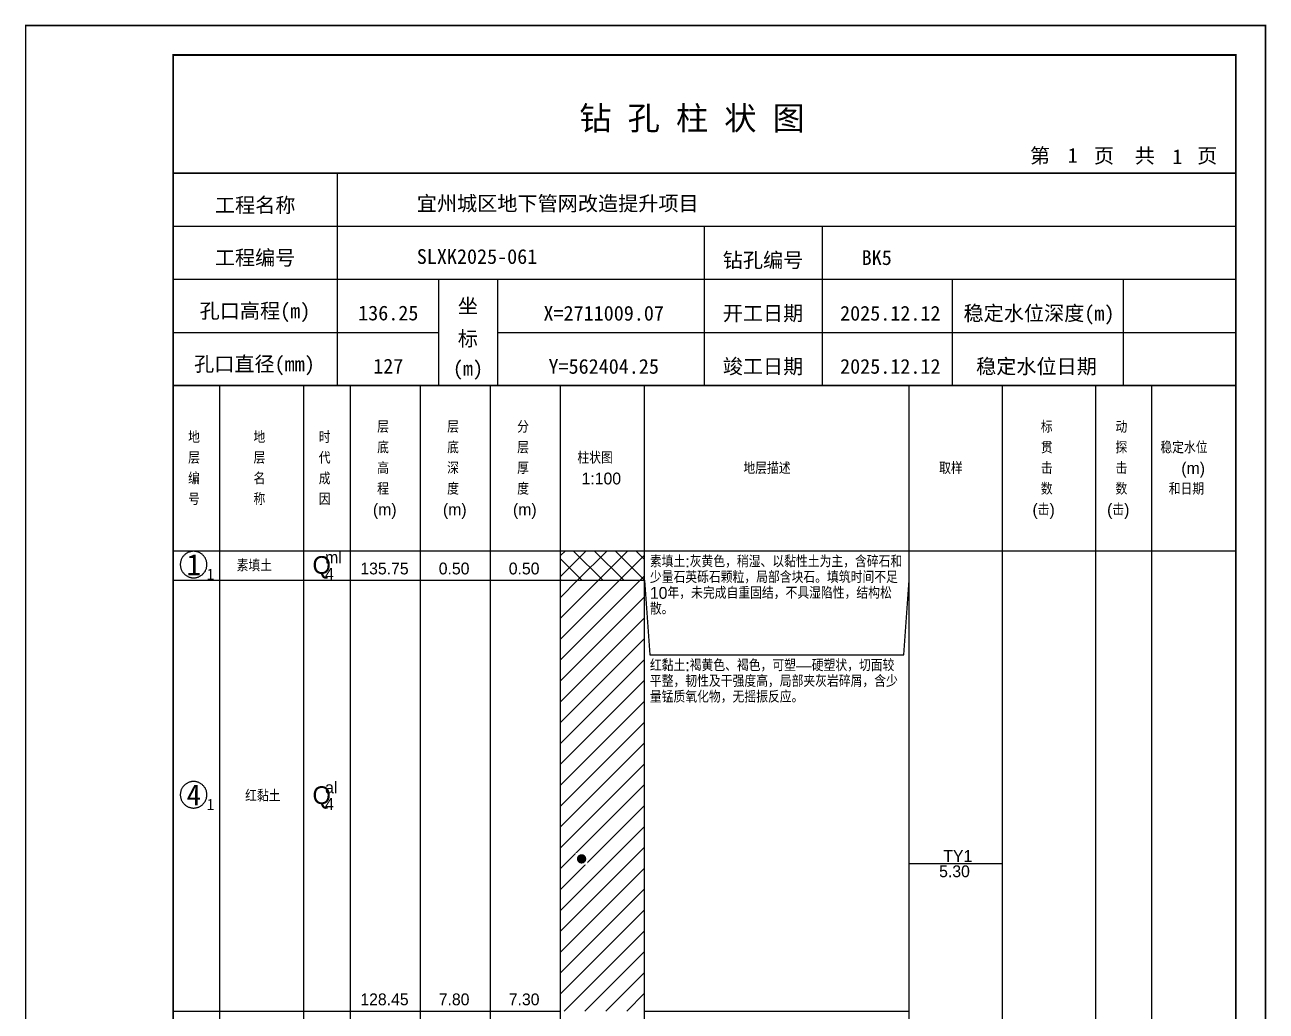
# Model space of a CAD drawing. Header units: millimetres. Extents: x 12489 to 89920, y 4630 to 4927.
# Drawn here: x 13369.3 to 13579.6, y 4759.7 to 4926.8 of the extents above; entities that cross this region are included whole.
import ezdxf
from ezdxf.enums import TextEntityAlignment as Align

# ---------------------------------------------------------------- set-up
doc = ezdxf.new("R2010")
doc.units = ezdxf.units.MM
doc.layers.add('GICAD_QUYANG', color=7, linetype='Continuous')
doc.layers.add('ZZT_TC', color=7, linetype='Continuous')
doc.styles.add('成果图图块', font='', dxfattribs={"height": 2.5})
doc.styles.add('成果图模板', font='')
doc.styles.add('成果图模板标题', font='simhei.ttf')
doc.styles.add('成果图表体', font='Comfont.shx', dxfattribs={"height": 2, "bigfont": 'Hztxt12a.shx'})
doc.styles.get('成果图图块').set_extended_font_data('FangSong_GB2312')
doc.styles.get('成果图模板').set_extended_font_data('FangSong_GB2312')

# ---------------------------------------------------------------- blocks, each defined once
blk = doc.blocks.new('DCBH-1-1-912', base_point=(0.3, -0.11))
at = {"layer": 'ZZT_TC', "color": 7}
blk.add_polyline3d([(-0.19, 2.31, 0), (-0.3, 2.31, 0), (-0.41, 2.3, 0), (-0.52, 2.29, 0), (-0.63, 2.27, 0), (-0.73, 2.24, 0), (-0.84, 2.21, 0), (-0.95, 2.18, 0), (-1.05, 2.14, 0), (-1.15, 2.09, 0), (-1.25, 2.04, 0), (-1.35, 1.99, 0), (-1.44, 1.93, 0), (-1.53, 1.87, 0), (-1.62, 1.8, 0), (-1.7, 1.73, 0), (-1.78, 1.65, 0), (-1.86, 1.57, 0), (-1.93, 1.49, 0), (-2, 1.4, 0), (-2.06, 1.31, 0), (-2.12, 1.22, 0), (-2.17, 1.12, 0), (-2.22, 1.02, 0), (-2.27, 0.92, 0), (-2.31, 0.82, 0), (-2.34, 0.71, 0), (-2.37, 0.61, 0), (-2.4, 0.5, 0), (-2.41, 0.39, 0), (-2.43, 0.28, 0), (-2.44, 0.17, 0), (-2.44, 0.06, 0), (-2.44, -0.05, 0), (-2.43, -0.16, 0), (-2.41, -0.27, 0), (-2.4, -0.38, 0), (-2.37, -0.49, 0), (-2.34, -0.6, 0), (-2.31, -0.7, 0), (-2.27, -0.8, 0), (-2.22, -0.9, 0), (-2.17, -1, 0), (-2.12, -1.1, 0), (-2.06, -1.19, 0), (-2, -1.28, 0), (-1.93, -1.37, 0), (-1.86, -1.45, 0), (-1.78, -1.53, 0), (-1.7, -1.61, 0), (-1.62, -1.68, 0), (-1.53, -1.75, 0), (-1.44, -1.81, 0), (-1.35, -1.87, 0), (-1.25, -1.93, 0), (-1.15, -1.98, 0), (-1.05, -2.02, 0), (-0.95, -2.06, 0), (-0.84, -2.1, 0), (-0.73, -2.13, 0), (-0.63, -2.15, 0), (-0.52, -2.17, 0), (-0.41, -2.18, 0), (-0.3, -2.19, 0), (-0.19, -2.19, 0), (-0.08, -2.19, 0), (0.03, -2.18, 0), (0.14, -2.17, 0), (0.25, -2.15, 0), (0.36, -2.13, 0), (0.47, -2.1, 0), (0.57, -2.06, 0), (0.67, -2.02, 0), (0.77, -1.98, 0), (0.87, -1.93, 0), (0.97, -1.87, 0), (1.06, -1.81, 0), (1.15, -1.75, 0), (1.24, -1.68, 0), (1.32, -1.61, 0), (1.4, -1.53, 0), (1.48, -1.45, 0), (1.55, -1.37, 0), (1.62, -1.28, 0), (1.68, -1.19, 0), (1.74, -1.1, 0), (1.8, -1, 0), (1.85, -0.9, 0), (1.89, -0.8, 0), (1.93, -0.7, 0), (1.97, -0.6, 0), (2, -0.49, 0), (2.02, -0.38, 0), (2.04, -0.27, 0), (2.05, -0.16, 0), (2.06, -0.05, 0), (2.06, 0.06, 0), (2.06, 0.17, 0), (2.05, 0.28, 0), (2.04, 0.39, 0), (2.02, 0.5, 0), (2, 0.61, 0), (1.97, 0.71, 0), (1.93, 0.82, 0), (1.89, 0.92, 0), (1.85, 1.02, 0), (1.8, 1.12, 0), (1.74, 1.22, 0), (1.68, 1.31, 0), (1.62, 1.4, 0), (1.55, 1.49, 0), (1.48, 1.57, 0), (1.4, 1.65, 0), (1.32, 1.73, 0), (1.24, 1.8, 0), (1.15, 1.87, 0), (1.06, 1.93, 0), (0.97, 1.99, 0), (0.87, 2.04, 0), (0.77, 2.09, 0), (0.67, 2.14, 0), (0.57, 2.18, 0), (0.47, 2.21, 0), (0.36, 2.24, 0), (0.25, 2.27, 0), (0.14, 2.29, 0), (0.03, 2.3, 0), (-0.08, 2.31, 0), (-0.19, 2.31, 0)], dxfattribs=at)
at = {"style": '成果图图块'}
blk.add_text('1', height=3.57, dxfattribs=at).set_placement((-0.16, -1.74), align=Align.CENTER)
blk.add_text('1', height=1.91, dxfattribs=at).set_placement((2.03, -2.53))
blk = doc.blocks.new('DCBH-1-1-913', base_point=(0.3, -0.11))
at = {"layer": 'ZZT_TC', "color": 7}
blk.add_polyline3d([(-0.19, 2.31, 0), (-0.3, 2.31, 0), (-0.41, 2.3, 0), (-0.52, 2.29, 0), (-0.63, 2.27, 0), (-0.73, 2.24, 0), (-0.84, 2.21, 0), (-0.95, 2.18, 0), (-1.05, 2.14, 0), (-1.15, 2.09, 0), (-1.25, 2.04, 0), (-1.35, 1.99, 0), (-1.44, 1.93, 0), (-1.53, 1.87, 0), (-1.62, 1.8, 0), (-1.7, 1.73, 0), (-1.78, 1.65, 0), (-1.86, 1.57, 0), (-1.93, 1.49, 0), (-2, 1.4, 0), (-2.06, 1.31, 0), (-2.12, 1.22, 0), (-2.17, 1.12, 0), (-2.22, 1.02, 0), (-2.27, 0.92, 0), (-2.31, 0.82, 0), (-2.34, 0.71, 0), (-2.37, 0.61, 0), (-2.4, 0.5, 0), (-2.41, 0.39, 0), (-2.43, 0.28, 0), (-2.44, 0.17, 0), (-2.44, 0.06, 0), (-2.44, -0.05, 0), (-2.43, -0.16, 0), (-2.41, -0.27, 0), (-2.4, -0.38, 0), (-2.37, -0.49, 0), (-2.34, -0.6, 0), (-2.31, -0.7, 0), (-2.27, -0.8, 0), (-2.22, -0.9, 0), (-2.17, -1, 0), (-2.12, -1.1, 0), (-2.06, -1.19, 0), (-2, -1.28, 0), (-1.93, -1.37, 0), (-1.86, -1.45, 0), (-1.78, -1.53, 0), (-1.7, -1.61, 0), (-1.62, -1.68, 0), (-1.53, -1.75, 0), (-1.44, -1.81, 0), (-1.35, -1.87, 0), (-1.25, -1.93, 0), (-1.15, -1.98, 0), (-1.05, -2.02, 0), (-0.95, -2.06, 0), (-0.84, -2.1, 0), (-0.73, -2.13, 0), (-0.63, -2.15, 0), (-0.52, -2.17, 0), (-0.41, -2.18, 0), (-0.3, -2.19, 0), (-0.19, -2.19, 0), (-0.08, -2.19, 0), (0.03, -2.18, 0), (0.14, -2.17, 0), (0.25, -2.15, 0), (0.36, -2.13, 0), (0.47, -2.1, 0), (0.57, -2.06, 0), (0.67, -2.02, 0), (0.77, -1.98, 0), (0.87, -1.93, 0), (0.97, -1.87, 0), (1.06, -1.81, 0), (1.15, -1.75, 0), (1.24, -1.68, 0), (1.32, -1.61, 0), (1.4, -1.53, 0), (1.48, -1.45, 0), (1.55, -1.37, 0), (1.62, -1.28, 0), (1.68, -1.19, 0), (1.74, -1.1, 0), (1.8, -1, 0), (1.85, -0.9, 0), (1.89, -0.8, 0), (1.93, -0.7, 0), (1.97, -0.6, 0), (2, -0.49, 0), (2.02, -0.38, 0), (2.04, -0.27, 0), (2.05, -0.16, 0), (2.06, -0.05, 0), (2.06, 0.06, 0), (2.06, 0.17, 0), (2.05, 0.28, 0), (2.04, 0.39, 0), (2.02, 0.5, 0), (2, 0.61, 0), (1.97, 0.71, 0), (1.93, 0.82, 0), (1.89, 0.92, 0), (1.85, 1.02, 0), (1.8, 1.12, 0), (1.74, 1.22, 0), (1.68, 1.31, 0), (1.62, 1.4, 0), (1.55, 1.49, 0), (1.48, 1.57, 0), (1.4, 1.65, 0), (1.32, 1.73, 0), (1.24, 1.8, 0), (1.15, 1.87, 0), (1.06, 1.93, 0), (0.97, 1.99, 0), (0.87, 2.04, 0), (0.77, 2.09, 0), (0.67, 2.14, 0), (0.57, 2.18, 0), (0.47, 2.21, 0), (0.36, 2.24, 0), (0.25, 2.27, 0), (0.14, 2.29, 0), (0.03, 2.3, 0), (-0.08, 2.31, 0), (-0.19, 2.31, 0)], dxfattribs=at)
at = {"style": '成果图图块'}
blk.add_text('4', height=3.57, dxfattribs=at).set_placement((-0.16, -1.74), align=Align.CENTER)
blk.add_text('1', height=1.91, dxfattribs=at).set_placement((2.03, -2.53))
blk = doc.blocks.new('gkqy1.dwg', base_point=(0.8, 0))
blk.add_wipeout([(-0.2, -0.2), (1.8, -0.2), (1.8, 1.8), (-0.2, 1.8)])
at = {"layer": 'GICAD_QUYANG'}
h = blk.add_hatch(color=7, dxfattribs=at)
edge = h.paths.add_edge_path()
edge.add_arc((0.8, 0.8), 0.8, 0, 360)
blk = doc.blocks.new('钻孔柱状图路桥昇龙制图梁世成校核莫家里.dwg5', base_point=(25, 236))
for p, q in [((52.82, 236), (52.82, 272)), ((25, 263), (205, 263)), ((115, 236), (115, 263)), ((135, 236), (135, 263)), ((25, 254), (205, 254)), ((70, 236), (70, 254)), ((80, 236), (80, 254)), ((157, 236), (157, 254)), ((185.95, 236), (185.95, 254)), ((25, 245), (70, 245)), ((80, 245), (205, 245))]:
    blk.add_line(p, q)
for points, const_width in [([(0, 0), (210, 0), (210, 297), (0, 297)], 0.25), ([(25, 5), (205, 5), (205, 292), (25, 292)], 0.3)]:
    blk.add_lwpolyline(points, close=True, dxfattribs=dict(const_width=const_width))
at = {"const_width": 0.3}
for points in [[(25, 272), (205, 272)], [(25, 236), (205, 236)]]:
    blk.add_lwpolyline(points, dxfattribs=at)
for s, height, style, p in [('钻 孔 柱 状 图', 4, '成果图模板标题', (93.8, 279.31)), ('第', 2.5, '成果图模板', (170.12, 273.7)), ('页', 2.5, '成果图模板', (180.96, 273.7)), ('共', 2.5, '成果图模板', (187.88, 273.7)), ('页', 2.5, '成果图模板', (198.44, 273.7)), ('工程名称', 2.5, '成果图模板', (32.07, 265.32)), ('宜州城区地下管网改造提升项目', 2.5, '成果图模板', (66.26, 265.61)), ('工程编号', 2.5, '成果图模板', (32.05, 256.41)), ('SLXK2025-061', 2.5, '成果图模板', (66.26, 256.61)), ('钻孔编号', 2.5, '成果图模板', (118.08, 256)), ('BK5', 2.5, '成果图模板', (141.61, 256.43)), ('孔口高程(m)', 2.5, '成果图模板', (29.48, 247.41)), ('坐', 2.5, '成果图模板', (73.21, 248.24)), ('开工日期', 2.5, '成果图模板', (118.08, 247)), ('稳定水位深度(m)', 2.5, '成果图模板', (158.86, 247)), ('标', 2.5, '成果图模板', (73.21, 242.7)), ('孔口直径(mm)', 2.5, '成果图模板', (28.54, 238.41)), ('(m) ', 2.5, '成果图模板', (72.38, 237.65)), ('竣工日期', 2.5, '成果图模板', (118.08, 238)), ('稳定水位日期', 2.5, '成果图模板', (160.99, 238))]:
    blk.add_text(s, height=height, dxfattribs=dict(style=style)).set_placement(p)
at = {"style": '成果图模板'}
for s, p in [('1', (177.35, 273.74)), ('1', (195.08, 273.53)), ('136.25', (61.43, 247.04)), ('X=2711009.07', (97.92, 247)), ('2025.12.12', (146.46, 247)), ('127', (61.43, 238.04)), ('Y=562404.25', (97.92, 238)), ('2025.12.12', (146.46, 238))]:
    blk.add_text(s, height=2.5, dxfattribs=at).set_placement(p, align=Align.CENTER)

msp = doc.modelspace()

# ---------------------------------------------------------------- hatches: boundary and pattern name
at = {"linetype": 'Continuous'}
h = msp.add_hatch(dxfattribs=at)
h.set_pattern_fill('GKSTT', scale=0.5, style=0, pattern_type=2)
h.set_pattern_definition([(45, (0, 0), (-1.76776695, 1.76776695), []), (135, (0, 0), (-1.76776695, -1.76776695), [])])
h.paths.add_polyline_path([(13460.06, 4832.71), (13474.29, 4832.71), (13474.29, 4837.71), (13460.06, 4837.71)])
h = msp.add_hatch(dxfattribs=at)
h.set_pattern_fill('GKNXT', scale=0.5, style=0, pattern_type=2)
h.set_pattern_definition([(45, (0, 0), (-1.76776695, 1.76776695), [])])
h.paths.add_polyline_path([(13460.06, 4759.71), (13474.29, 4759.71), (13474.29, 4832.71), (13460.06, 4832.71)])

# ---------------------------------------------------------------- linework, layer by layer
at = {"color": 0}
for p, q in [((13394.45, 4837.71), (13402.35, 4837.71)), ((13394.45, 4832.71), (13394.45, 4837.71)), ((13402.35, 4832.71), (13402.35, 4837.71)), ((13394.45, 4832.71), (13402.35, 4832.71)), ((13394.45, 4832.71), (13402.35, 4832.71)), ((13394.45, 4759.71), (13394.45, 4832.71)), ((13402.35, 4759.71), (13402.35, 4832.71)), ((13394.45, 4759.71), (13402.35, 4759.71))]:
    msp.add_line(p, q, dxfattribs=at)
for points in [[(13394.45, 4865.71), (13402.35, 4865.71)], [(13394.45, 4837.71), (13394.45, 4865.71)], [(13402.35, 4837.71), (13402.35, 4865.71)], [(13402.35, 4865.71), (13416.58, 4865.71)], [(13402.35, 4837.71), (13402.35, 4865.71)], [(13416.58, 4837.71), (13416.58, 4865.71)], [(13416.58, 4865.71), (13424.49, 4865.71)], [(13416.58, 4837.71), (13416.58, 4865.71)], [(13424.49, 4837.71), (13424.49, 4865.71)], [(13424.49, 4865.71), (13436.35, 4865.71)], [(13424.49, 4837.71), (13424.49, 4865.71)], [(13436.35, 4837.71), (13436.35, 4865.71)], [(13436.35, 4865.71), (13448.2, 4865.71)], [(13436.35, 4837.71), (13436.35, 4865.71)], [(13448.2, 4837.71), (13448.2, 4865.71)], [(13448.2, 4865.71), (13460.06, 4865.71)], [(13448.2, 4837.71), (13448.2, 4865.71)], [(13460.06, 4837.71), (13460.06, 4865.71)], [(13460.06, 4865.71), (13474.29, 4865.71)], [(13460.06, 4837.71), (13460.06, 4865.71)], [(13474.29, 4837.71), (13474.29, 4865.71)], [(13474.29, 4865.71), (13519.11, 4865.71)], [(13474.29, 4837.71), (13474.29, 4865.71)], [(13519.11, 4837.71), (13519.11, 4865.71)], [(13519.11, 4865.71), (13534.92, 4865.71)], [(13519.11, 4837.71), (13519.11, 4865.71)], [(13534.92, 4837.71), (13534.92, 4865.71)], [(13534.92, 4865.71), (13550.73, 4865.71)], [(13534.92, 4837.71), (13534.92, 4865.71)], [(13550.73, 4837.71), (13550.73, 4865.71)], [(13550.73, 4865.71), (13560.22, 4865.71)], [(13550.73, 4837.71), (13550.73, 4865.71)], [(13560.22, 4837.71), (13560.22, 4865.71)], [(13560.22, 4865.71), (13574.45, 4865.71)], [(13560.22, 4837.71), (13560.22, 4865.71)], [(13574.45, 4837.71), (13574.45, 4865.71)], [(13394.45, 4837.71), (13402.35, 4837.71)], [(13394.45, 4643.71), (13394.45, 4837.71)], [(13394.45, 4837.71), (13402.35, 4837.71)], [(13402.35, 4643.71), (13402.35, 4837.71)], [(13402.35, 4837.71), (13416.58, 4837.71)], [(13402.35, 4643.71), (13402.35, 4837.71)], [(13402.35, 4837.71), (13416.58, 4837.71)], [(13402.35, 4837.71), (13416.58, 4837.71)], [(13402.35, 4832.71), (13402.35, 4837.71)], [(13416.58, 4643.71), (13416.58, 4837.71)], [(13416.58, 4832.71), (13416.58, 4837.71)], [(13416.58, 4837.71), (13424.49, 4837.71)], [(13416.58, 4643.71), (13416.58, 4837.71)], [(13416.58, 4837.71), (13424.49, 4837.71)], [(13416.58, 4837.71), (13424.49, 4837.71)], [(13416.58, 4832.71), (13416.58, 4837.71)], [(13424.49, 4643.71), (13424.49, 4837.71)], [(13424.49, 4832.71), (13424.49, 4837.71)], [(13424.49, 4837.71), (13436.35, 4837.71)], [(13424.49, 4643.71), (13424.49, 4837.71)], [(13424.49, 4837.71), (13436.35, 4837.71)], [(13424.49, 4837.71), (13436.35, 4837.71)], [(13424.49, 4832.71), (13424.49, 4837.71)], [(13436.35, 4643.71), (13436.35, 4837.71)], [(13436.35, 4832.71), (13436.35, 4837.71)], [(13436.35, 4837.71), (13448.2, 4837.71)], [(13436.35, 4643.71), (13436.35, 4837.71)], [(13436.35, 4837.71), (13448.2, 4837.71)], [(13436.35, 4837.71), (13448.2, 4837.71)], [(13436.35, 4832.71), (13436.35, 4837.71)], [(13448.2, 4643.71), (13448.2, 4837.71)], [(13448.2, 4832.71), (13448.2, 4837.71)], [(13448.2, 4837.71), (13460.06, 4837.71)], [(13448.2, 4643.71), (13448.2, 4837.71)], [(13448.2, 4837.71), (13460.06, 4837.71)], [(13448.2, 4837.71), (13460.06, 4837.71)], [(13448.2, 4832.71), (13448.2, 4837.71)], [(13460.06, 4643.71), (13460.06, 4837.71)], [(13460.06, 4832.71), (13460.06, 4837.71)], [(13460.06, 4837.71), (13474.29, 4837.71)], [(13460.06, 4643.71), (13460.06, 4837.71)], [(13460.06, 4837.71), (13474.29, 4837.71)], [(13474.29, 4643.71), (13474.29, 4837.71)], [(13474.29, 4837.71), (13519.11, 4837.71)], [(13474.29, 4643.71), (13474.29, 4837.71)], [(13474.29, 4837.71), (13519.11, 4837.71)], [(13474.29, 4832.71), (13474.29, 4837.71)], [(13519.11, 4643.71), (13519.11, 4837.71)], [(13519.11, 4832.71), (13519.11, 4837.71)], [(13519.11, 4837.71), (13534.92, 4837.71)], [(13519.11, 4643.71), (13519.11, 4837.71)], [(13519.11, 4837.71), (13534.92, 4837.71)], [(13534.92, 4643.71), (13534.92, 4837.71)], [(13534.92, 4837.71), (13550.73, 4837.71)], [(13534.92, 4643.71), (13534.92, 4837.71)], [(13534.92, 4837.71), (13550.73, 4837.71)], [(13550.73, 4643.71), (13550.73, 4837.71)], [(13550.73, 4837.71), (13560.22, 4837.71)], [(13550.73, 4643.71), (13550.73, 4837.71)], [(13550.73, 4837.71), (13560.22, 4837.71)], [(13560.22, 4643.71), (13560.22, 4837.71)], [(13560.22, 4837.71), (13574.45, 4837.71)], [(13560.22, 4643.71), (13560.22, 4837.71)], [(13560.22, 4837.71), (13574.45, 4837.71)], [(13574.45, 4643.71), (13574.45, 4837.71)], [(13402.35, 4832.71), (13416.58, 4832.71)], [(13402.35, 4832.71), (13416.58, 4832.71)], [(13402.35, 4759.71), (13402.35, 4832.71)], [(13416.58, 4759.71), (13416.58, 4832.71)], [(13416.58, 4832.71), (13424.49, 4832.71)], [(13416.58, 4832.71), (13424.49, 4832.71)], [(13416.58, 4759.71), (13416.58, 4832.71)], [(13424.49, 4759.71), (13424.49, 4832.71)], [(13424.49, 4832.71), (13436.35, 4832.71)], [(13424.49, 4832.71), (13436.35, 4832.71)], [(13424.49, 4759.71), (13424.49, 4832.71)], [(13436.35, 4759.71), (13436.35, 4832.71)], [(13436.35, 4832.71), (13448.2, 4832.71)], [(13436.35, 4832.71), (13448.2, 4832.71)], [(13436.35, 4759.71), (13436.35, 4832.71)], [(13448.2, 4759.71), (13448.2, 4832.71)], [(13448.2, 4832.71), (13460.06, 4832.71)], [(13448.2, 4832.71), (13460.06, 4832.71)], [(13448.2, 4759.71), (13448.2, 4832.71)], [(13460.06, 4759.71), (13460.06, 4832.71)], [(13474.29, 4832.71), (13475.19, 4820.11)], [(13474.29, 4759.71), (13474.29, 4832.71)], [(13518.22, 4820.11), (13519.11, 4832.71)], [(13519.11, 4759.71), (13519.11, 4832.71)], [(13475.19, 4820.11), (13518.22, 4820.11)], [(13519.11, 4784.71), (13534.92, 4784.71)], [(13402.35, 4759.71), (13416.58, 4759.71)], [(13416.58, 4759.71), (13424.49, 4759.71)], [(13424.49, 4759.71), (13436.35, 4759.71)], [(13436.35, 4759.71), (13448.2, 4759.71)], [(13448.2, 4759.71), (13460.06, 4759.71)], [(13474.29, 4759.71), (13519.11, 4759.71)]]:
    msp.add_lwpolyline(points, dxfattribs=at)
at = {"color": 7, "flags": 128}
msp.add_lwpolyline([(13460.06, 4832.71), (13474.29, 4832.71)], dxfattribs=at)

# ---------------------------------------------------------------- block references
for name, p in [('DCBH-1-1-912', (13398.4, 4835.21)), ('DCBH-1-1-913', (13398.4, 4796.21))]:
    msp.add_blockref(name, p)

# ---------------------------------------------------------------- texts
at = {"color": 0, "style": '成果图表体'}
for s, height, p in [('层', 2, (13429, 4857.71)), ('层', 2, (13440.85, 4857.71)), ('分', 2, (13452.71, 4857.71)), ('标', 2, (13541.41, 4857.71)), ('动', 2, (13554.05, 4857.71)), ('地', 2, (13396.98, 4855.96)), ('地', 2, (13408.05, 4855.96)), ('时', 2, (13419.11, 4855.96)), ('底', 2, (13429, 4854.21)), ('底', 2, (13440.85, 4854.21)), ('层', 2, (13452.71, 4854.21)), ('贯', 2, (13541.41, 4854.21)), ('探', 2, (13554.05, 4854.21)), ('稳定水位', 2, (13561.65, 4854.21)), ('层', 2, (13396.98, 4852.46)), ('层', 2, (13408.05, 4852.46)), ('代', 2, (13419.11, 4852.46)), ('高', 2, (13429, 4850.71)), ('深', 2, (13440.85, 4850.71)), ('厚', 2, (13452.71, 4850.71)), ('柱状图', 2, (13462.91, 4852.46)), ('地层描述', 2, (13491.02, 4850.71)), ('取样', 2, (13524.18, 4850.71)), ('击', 2, (13541.41, 4850.71)), ('击', 2, (13554.05, 4850.71)), ('(m)', 2, (13565.2, 4850.71)), ('编', 2, (13396.98, 4848.96)), ('名', 2, (13408.05, 4848.96)), ('成', 2, (13419.11, 4848.96)), ('1:100', 2, (13463.62, 4848.96)), ('程', 2, (13429, 4847.21)), ('度', 2, (13440.85, 4847.21)), ('度', 2, (13452.71, 4847.21)), ('数', 2, (13541.41, 4847.21)), ('数', 2, (13554.05, 4847.21)), ('和日期', 2, (13563.07, 4847.21)), ('号', 2, (13396.98, 4845.46)), ('称', 2, (13408.05, 4845.46)), ('因', 2, (13419.11, 4845.46)), ('(m)', 2, (13428.28, 4843.71)), ('(m)', 2, (13440.14, 4843.71)), ('(m)', 2, (13452, 4843.71)), ('(击)', 2, (13539.99, 4843.71)), ('(击)', 2, (13552.63, 4843.71)), ('素填土', 2, (13405.2, 4834.21)), ('Q', 3, (13418.05, 4833.81)), ('ml', 2, (13420.18, 4835.61)), ('4', 2, (13420.18, 4832.81)), ('135.75', 2, (13426.15, 4833.71)), ('0.50', 2, (13439.43, 4833.71)), ('0.50', 2, (13451.29, 4833.71)), ('al', 2, (13420.18, 4796.61)), ('红黏土', 2, (13406.63, 4795.21)), ('Q', 3, (13418.05, 4794.81)), ('4', 2, (13420.18, 4793.81)), ('TY1', 2, (13524.89, 4785.01)), ('5.30', 2, (13524.18, 4782.41)), ('128.45', 2, (13426.15, 4760.71)), ('7.80', 2, (13439.43, 4760.71)), ('7.30', 2, (13451.29, 4760.71))]:
    msp.add_text(s, height=height, dxfattribs=at).set_placement(p)
at = {"color": 0, "char_height": 2, "width": 43.0292, "attachment_point": 1, "line_spacing_factor": 0.8, "style": '成果图表体'}
for s, insert in [('素填土:灰黄色，稍湿、以黏性土为主，含碎石和少量石英砾石颗粒，局部含块石。填筑时间不足10年，未完成自重固结，不具湿陷性，结构松散。', (13475.19, 4836.91)), ('红黏土:褐黄色、褐色，可塑—硬塑状，切面较平整，韧性及干强度高，局部夹灰岩碎屑，含少量锰质氧化物，无摇振反应。', (13475.19, 4819.31))]:
    msp.add_mtext(s, dxfattribs=dict(at, insert=insert))

# ---------------------------------------------------------------- next in the draw order: block references
msp.add_blockref('gkqy1.dwg', (13463.62, 4784.71))

# ---------------------------------------------------------------- next in the draw order: block references
msp.add_blockref('钻孔柱状图路桥昇龙制图梁世成校核莫家里.dwg5', (13394.45, 4865.71))

doc.saveas('drawing.dxf')
